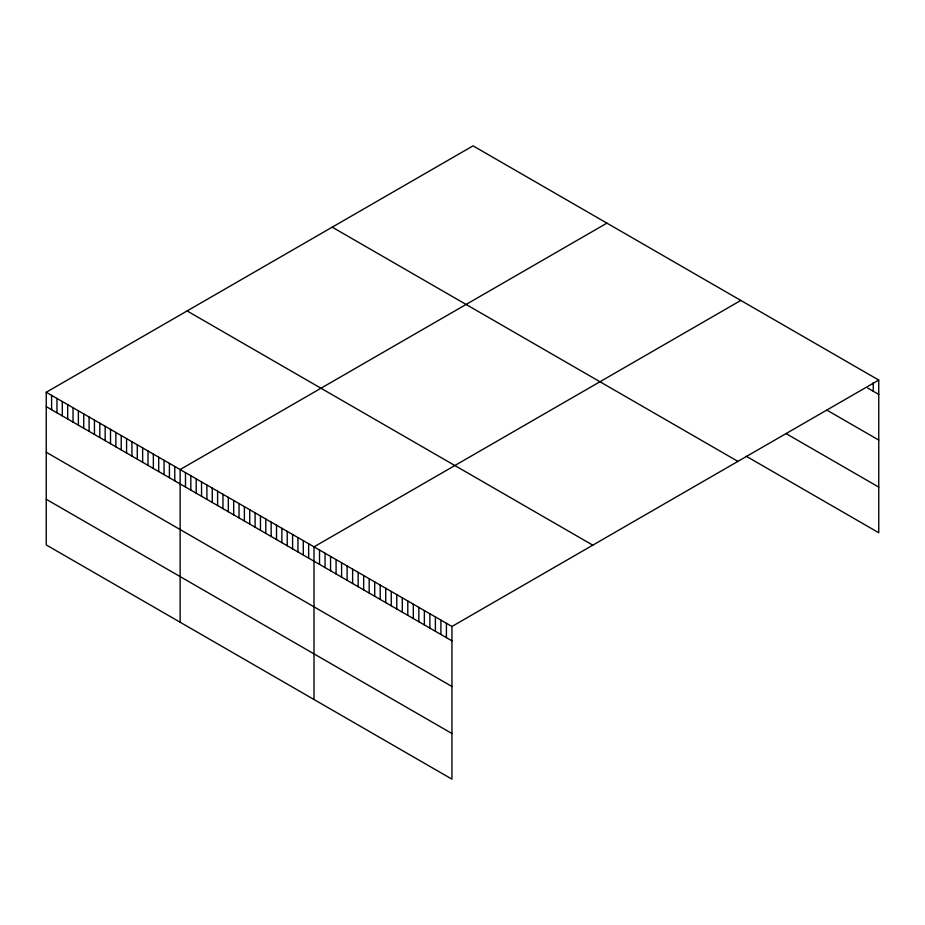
<?xml version="1.0" encoding="UTF-8"?>
<svg xmlns="http://www.w3.org/2000/svg" width="925" height="925" viewBox="0 0 925 925"><rect width="100%" height="100%" fill="white"/><g stroke="black" fill="none" stroke-linecap="round" stroke-linejoin="round"><path stroke-width="1.39" d="M46.25 392.258L451.943 626.479L451.943 779.151L46.25 544.929L46.25 392.258L473.057 145.849L878.75 380.071L878.75 532.742L746.336 456.291M606.939 223.133L180.132 469.553L180.132 622.224M740.821 300.428L314.003 546.848L314.003 699.52M451.943 626.479L878.75 380.071M867.719 388.049L878.75 394.42M826.892 410.122L878.75 440.069M786.053 433.582L878.75 487.093M332.214 227.157L737.907 461.39M187.093 310.939L592.786 545.16M46.25 406.618L451.943 640.84M46.25 452.256L451.943 686.477M46.25 499.292L451.943 733.513M873.235 382.626L873.235 391.24M446.417 623.3L446.417 637.649M440.901 620.108L440.901 634.469M435.386 616.929L435.386 631.278M429.871 613.737L429.871 628.098M424.355 610.558L424.355 624.907M418.84 607.367L418.84 621.727M413.313 604.187L413.313 618.536M407.798 600.996L407.798 615.356M402.283 597.816L402.283 612.165M396.767 594.625L396.767 608.985M391.252 591.445L391.252 605.794M385.725 588.254L385.725 602.614M380.21 585.074L380.21 599.423M374.694 581.883L374.694 596.243M369.179 578.703L369.179 593.052M363.664 575.512L363.664 589.873M358.148 572.332L358.148 586.681M352.622 569.141L352.622 583.502M347.106 565.961L347.106 580.31M341.591 562.77L341.591 577.131M336.076 559.59L336.076 573.939M330.56 556.399L330.56 570.76M325.045 553.219L325.045 567.568M319.518 550.028L319.518 564.389M308.649 543.761L308.649 558.11M303.296 540.663L303.296 555.023M297.942 537.575L297.942 551.924M292.589 534.477L292.589 548.837M287.224 531.389L287.224 545.738M281.871 528.302L281.871 542.651M276.517 525.203L276.517 539.564M271.164 522.116L271.164 536.465M265.81 519.018L265.81 533.378M260.457 515.93L260.457 530.279M255.103 512.843L255.103 527.192M249.738 509.744L249.738 524.105M244.385 506.657L244.385 521.006M239.032 503.558L239.032 517.919M233.678 500.471L233.678 514.82M228.325 497.384L228.325 511.733M222.971 494.285L222.971 508.646M217.618 491.198L217.618 505.547M212.253 488.099L212.253 502.46M206.899 485.012L206.899 499.361M201.546 481.925L201.546 496.274M196.192 478.826L196.192 493.187M190.839 475.739L190.839 490.088M185.486 472.652L185.486 487.001M174.767 466.466L174.767 480.815M169.414 463.367L169.414 477.728M164.06 460.28L164.06 474.629M158.707 457.193L158.707 471.542M153.353 454.094L153.353 468.455M148 451.007L148 465.356M142.647 447.908L142.647 462.269M137.282 444.821L137.282 459.17M131.928 441.734L131.928 456.083M126.575 438.635L126.575 452.996M121.221 435.548L121.221 449.897M115.868 432.449L115.868 446.81M110.514 429.362L110.514 443.711M105.161 426.275L105.161 440.624M99.796 423.176L99.796 437.537M94.443 420.089L94.443 434.438M89.089 416.99L89.089 431.351M83.736 413.903L83.736 428.252M78.382 410.816L78.382 425.165M73.029 407.717L73.029 422.078M67.675 404.63L67.675 418.979M62.31 401.531L62.31 415.892M56.957 398.444L56.957 412.793M51.603 395.357L51.603 409.706"/></g></svg>
